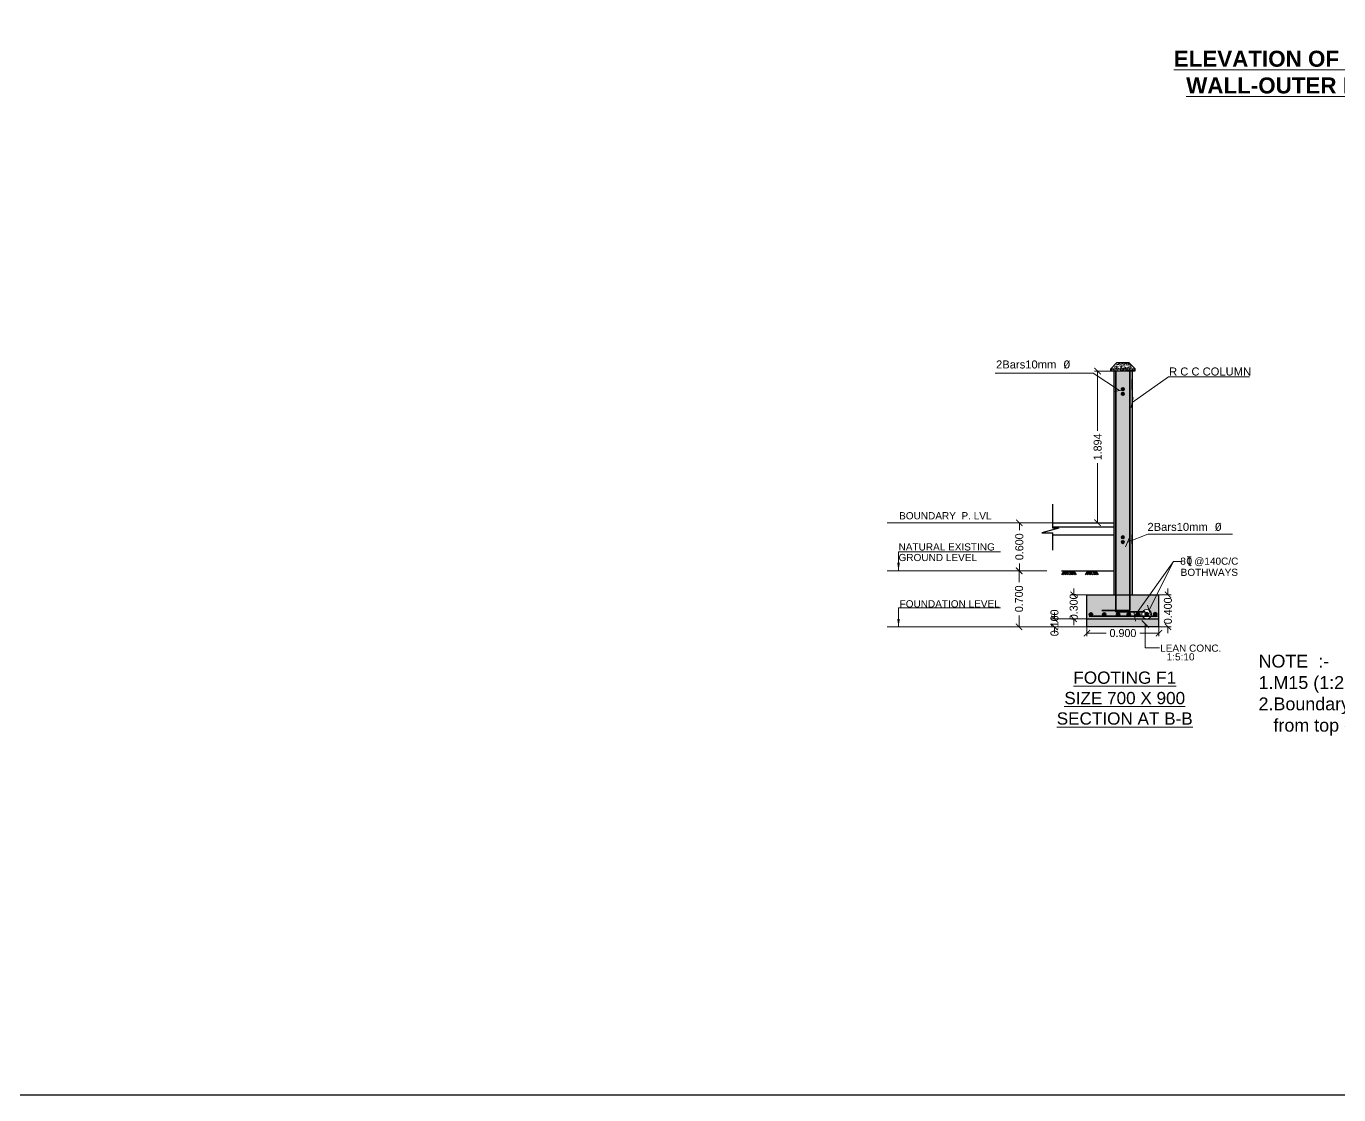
# Model space of a CAD drawing. Header units: millimetres. Extents: x 3614 to 12428, y -844 to 6844.
# Drawn here: x 5688.39 to 5704.79, y -803.27 to -789.93 of the extents above; entities that cross this region are included whole.
import ezdxf
from ezdxf.enums import TextEntityAlignment as Align

# ---------------------------------------------------------------- set-up
doc = ezdxf.new("R2010")
doc.units = ezdxf.units.MM
doc.header["$LTSCALE"] = 40
doc.header["$MEASUREMENT"] = 0
doc.header["$PDMODE"] = 32
doc.header["$PDSIZE"] = 0.02
doc.linetypes.add('DASHED', pattern=[0.75, 0.5, -0.25])
doc.layers.get('0').update_dxf_attribs({"linetype": 'CONTINUOUS', "lineweight": 20})
doc.layers.get('Defpoints').update_dxf_attribs({"linetype": 'CONTINUOUS', "lineweight": 20})
for name, color, linetype, lineweight in [('BAR1', 42, 'CONTINUOUS', 30), ('Col-Hatch', 254, 'CONTINUOUS', 13), ('Dim', 220, 'CONTINUOUS', 15), ('TEXT', 7, 'CONTINUOUS', 20), ('Wall', 7, 'CONTINUOUS', 30)]:
    doc.layers.add(name, color=color, linetype=linetype, lineweight=lineweight)
doc.styles.add('ARIAL', font='arial.ttf')
doc.styles.add('DIM', font='arial.ttf')
doc.styles.add('dim-stylus bt', font='arial.ttf')
doc.styles.get("Standard").update_dxf_attribs({"font": 'txt.shx', "height": 0.03937})
doc.styles.add('Tabrej', font='GOTHIC.TTF')
doc.dimstyles.new('AA1', dxfattribs={"dimtxt": 80, "dimasz": 80, "dimexe": 0.18, "dimexo": 40, "dimgap": 20, "dimtad": 1, "dimdec": 0, "dimzin": 0, "dimdsep": 46, "dimtxsty": 'Standard', "dimblk": 'OBLIQUE', "dimcen": 0.09, "dimclrd": 256, "dimclre": 256, "dimadec": 0, "dimazin": 0, "dimtfac": 1, "dimtdec": 0, "dimtofl": 0, "dimtmove": 2, "dimatfit": 3, "dimldrblk": 'OBLIQUE', "dimfxl": 0, "dimtolj": 1, "dimtzin": 0, "dimlwd": -1, "dimlwe": -1, "dimarcsym": 0})
doc.dimstyles.new('DIMEN', dxfattribs={"dimtxt": 0.2, "dimasz": 0.25, "dimexe": 0.18, "dimexo": 0.0625, "dimgap": 0.09, "dimtad": 0, "dimdec": 3, "dimzin": 0, "dimdsep": 46, "dimtxsty": 'Tabrej', "dimcen": 0, "dimclrd": 256, "dimclre": 256, "dimclrt": 7, "dimadec": 0, "dimazin": 0, "dimtfac": 1, "dimtdec": 3, "dimtofl": 0, "dimtmove": 0, "dimatfit": 1, "dimfxl": 0, "dimtolj": 1, "dimtzin": 0, "dimlwd": -1, "dimlwe": -1, "dimarcsym": 0})

# ---------------------------------------------------------------- blocks, each defined once
blk = doc.blocks.new('_ArchTick')
at = {"color": 0, "const_width": 0.15}
blk.add_lwpolyline([(-0.5, -0.5), (0.5, 0.5)], dxfattribs=at)
blk = doc.blocks.new('*D564')
at = {"layer": 'Defpoints', "color": 0, "transparency": 16777216}
for p in [(5701.642, -797.426), (5702.542, -797.426), (5702.542, -797.504)]:
    blk.add_point(p, dxfattribs=at)
at = {"layer": 'Dim', "transparency": 16777216}
for p, q in [((5701.642, -797.43), (5701.642, -797.544)), ((5702.542, -797.43), (5702.542, -797.544)), ((5701.642, -797.504), (5701.883, -797.504)), ((5702.542, -797.504), (5702.301, -797.504))]:
    blk.add_line(p, q, dxfattribs=at)
at = {"layer": 'Dim', "transparency": 16777216, "xscale": 0.08000000000000002, "yscale": 0.08000000000000002, "zscale": 0.08000000000000002, "rotation": 180}
blk.add_blockref('_ArchTick', (5701.642, -797.504), dxfattribs=at)
at = {"layer": 'Dim', "transparency": 16777216, "xscale": 0.08000000000000002, "yscale": 0.08000000000000002, "zscale": 0.08000000000000002}
blk.add_blockref('_ArchTick', (5702.542, -797.504), dxfattribs=at)
at = {"layer": 'Dim', "color": 7, "transparency": 16777216, "insert": (5702.092, -797.504), "char_height": 0.1, "attachment_point": 5, "style": 'Tabrej'}
blk.add_mtext('\\A1;0.900', dxfattribs=at)
blk = doc.blocks.new('*D565')
at = {"layer": 'Defpoints', "color": 0, "transparency": 16777216}
for p in [(5701.237, -797.326), (5701.642, -797.326), (5701.642, -797.426)]:
    blk.add_point(p, dxfattribs=at)
at = {"layer": 'Dim', "transparency": 16777216}
for p, q in [((5701.237, -797.326), (5701.237, -797.246)), ((5701.638, -797.326), (5701.197, -797.326)), ((5701.638, -797.426), (5701.197, -797.426)), ((5701.237, -797.426), (5701.237, -797.506))]:
    blk.add_line(p, q, dxfattribs=at)
at = {"layer": 'Dim', "transparency": 16777216, "xscale": 0.08000000000000002, "yscale": 0.08000000000000002, "zscale": 0.08000000000000002}
for p, rotation in [((5701.237, -797.326), 270), ((5701.237, -797.426), 90)]:
    blk.add_blockref('_ArchTick', p, dxfattribs=dict(at, rotation=rotation))
at = {"layer": 'Dim', "color": 7, "transparency": 16777216, "insert": (5701.237, -797.376), "char_height": 0.1, "attachment_point": 5, "rotation": 90, "style": 'Tabrej'}
blk.add_mtext('\\A1;0.100', dxfattribs=at)
blk = doc.blocks.new('*D566')
at = {"layer": 'Defpoints', "color": 0, "transparency": 16777216}
for p in [(5701.477, -797.026), (5701.642, -797.026), (5701.642, -797.326)]:
    blk.add_point(p, dxfattribs=at)
at = {"layer": 'Dim', "transparency": 16777216}
for p, q in [((5701.477, -797.026), (5701.477, -796.946)), ((5701.638, -797.026), (5701.437, -797.026)), ((5701.638, -797.326), (5701.437, -797.326)), ((5701.477, -797.326), (5701.477, -797.406))]:
    blk.add_line(p, q, dxfattribs=at)
at = {"layer": 'Dim', "transparency": 16777216, "xscale": 0.08000000000000002, "yscale": 0.08000000000000002, "zscale": 0.08000000000000002}
for p, rotation in [((5701.477, -797.026), 270), ((5701.477, -797.326), 90)]:
    blk.add_blockref('_ArchTick', p, dxfattribs=dict(at, rotation=rotation))
at = {"layer": 'Dim', "color": 7, "transparency": 16777216, "insert": (5701.477, -797.176), "char_height": 0.1, "attachment_point": 5, "rotation": 90, "style": 'Tabrej'}
blk.add_mtext('\\A1;0.300', dxfattribs=at)
blk = doc.blocks.new('*D567')
at = {"layer": 'Defpoints', "color": 0, "transparency": 16777216}
for p in [(5700.794, -796.726), (5700.794, -796.726), (5700.794, -797.426)]:
    blk.add_point(p, dxfattribs=at)
at = {"layer": 'Dim', "transparency": 16777216}
for p, q in [((5700.79, -796.726), (5700.754, -796.726)), ((5700.794, -796.726), (5700.794, -796.867)), ((5700.794, -797.426), (5700.794, -797.285)), ((5700.79, -797.426), (5700.754, -797.426))]:
    blk.add_line(p, q, dxfattribs=at)
at = {"layer": 'Dim', "transparency": 16777216, "xscale": 0.08000000000000002, "yscale": 0.08000000000000002, "zscale": 0.08000000000000002}
for p, rotation in [((5700.794, -796.726), 90), ((5700.794, -797.426), 270)]:
    blk.add_blockref('_ArchTick', p, dxfattribs=dict(at, rotation=rotation))
at = {"layer": 'Dim', "color": 7, "transparency": 16777216, "insert": (5700.794, -797.076), "char_height": 0.1, "attachment_point": 5, "rotation": 90, "style": 'Tabrej'}
blk.add_mtext('\\A1;0.700', dxfattribs=at)
blk = doc.blocks.new('*D568')
at = {"layer": 'Defpoints', "color": 0, "transparency": 16777216}
for p in [(5700.794, -796.126), (5700.798, -796.126), (5700.794, -796.726)]:
    blk.add_point(p, dxfattribs=at)
at = {"layer": 'Dim', "transparency": 16777216}
for p, q in [((5700.798, -796.126), (5700.838, -796.126)), ((5700.798, -796.126), (5700.798, -796.217)), ((5700.798, -796.726), (5700.798, -796.635)), ((5700.798, -796.726), (5700.838, -796.726))]:
    blk.add_line(p, q, dxfattribs=at)
at = {"layer": 'Dim', "transparency": 16777216, "xscale": 0.08000000000000002, "yscale": 0.08000000000000002, "zscale": 0.08000000000000002}
for p, rotation in [((5700.798, -796.126), 90), ((5700.798, -796.726), 270)]:
    blk.add_blockref('_ArchTick', p, dxfattribs=dict(at, rotation=rotation))
at = {"layer": 'Dim', "color": 7, "transparency": 16777216, "insert": (5700.798, -796.426), "char_height": 0.1, "attachment_point": 5, "rotation": 90, "style": 'Tabrej'}
blk.add_mtext('\\A1;0.600', dxfattribs=at)
blk = doc.blocks.new('*D569')
at = {"layer": 'Defpoints', "color": 0, "transparency": 16777216}
for p in [(5701.977, -794.232), (5701.776, -796.126), (5701.977, -796.126)]:
    blk.add_point(p, dxfattribs=at)
at = {"layer": 'Dim', "transparency": 16777216}
for p, q in [((5701.973, -794.232), (5701.736, -794.232)), ((5701.776, -794.232), (5701.776, -794.977)), ((5701.776, -796.126), (5701.776, -795.381)), ((5701.973, -796.126), (5701.736, -796.126))]:
    blk.add_line(p, q, dxfattribs=at)
at = {"layer": 'Dim', "transparency": 16777216, "xscale": 0.08000000000000002, "yscale": 0.08000000000000002, "zscale": 0.08000000000000002}
for p, rotation in [((5701.776, -794.232), 90), ((5701.776, -796.126), 270)]:
    blk.add_blockref('_ArchTick', p, dxfattribs=dict(at, rotation=rotation))
at = {"layer": 'Dim', "color": 7, "transparency": 16777216, "insert": (5701.776, -795.179), "char_height": 0.1, "attachment_point": 5, "rotation": 90, "style": 'Tabrej'}
blk.add_mtext('\\A1;1.894', dxfattribs=at)
blk = doc.blocks.new('*D583')
at = {"layer": 'Defpoints', "color": 0, "transparency": 16777216}
for p in [(5702.542, -797.026), (5702.654, -797.026), (5702.542, -797.426)]:
    blk.add_point(p, dxfattribs=at)
at = {"layer": 'Dim', "transparency": 16777216}
for p, q in [((5702.654, -797.026), (5702.654, -796.946)), ((5702.546, -797.026), (5702.694, -797.026)), ((5702.546, -797.426), (5702.694, -797.426)), ((5702.654, -797.426), (5702.654, -797.506))]:
    blk.add_line(p, q, dxfattribs=at)
at = {"layer": 'Dim', "transparency": 16777216, "xscale": 0.08000000000000002, "yscale": 0.08000000000000002, "zscale": 0.08000000000000002}
for p, rotation in [((5702.654, -797.026), 270), ((5702.654, -797.426), 90)]:
    blk.add_blockref('_ArchTick', p, dxfattribs=dict(at, rotation=rotation))
at = {"layer": 'Dim', "color": 7, "transparency": 16777216, "insert": (5702.654, -797.226), "char_height": 0.1, "attachment_point": 5, "rotation": 90, "style": 'Tabrej'}
blk.add_mtext('\\A1;0.400', dxfattribs=at)

msp = doc.modelspace()

# ---------------------------------------------------------------- hatches: boundary and pattern name
at = {"layer": 'BAR1', "lineweight": 35, "ltscale": 0.04}
h = msp.add_hatch(color=256, dxfattribs=at)
edge = h.paths.add_edge_path()
edge.add_arc((5702.0911, -794.4578), 0.0163, 0, 360)
h = msp.add_hatch(color=256, dxfattribs=at)
edge = h.paths.add_edge_path()
edge.add_arc((5702.0911, -794.5169), 0.0163, 0, 360)
h = msp.add_hatch(color=256, dxfattribs=at)
edge = h.paths.add_edge_path()
edge.add_arc((5702.0911, -796.3078), 0.0163, 0, 360)
h = msp.add_hatch(color=256, dxfattribs=at)
edge = h.paths.add_edge_path()
edge.add_arc((5702.0911, -796.3669), 0.0163, 0, 360)
h = msp.add_hatch(color=256, dxfattribs=at)
edge = h.paths.add_edge_path()
edge.add_arc((5701.6923, -797.2725), 0.0203, 0, 360)
h = msp.add_hatch(color=256, dxfattribs=at)
edge = h.paths.add_edge_path()
edge.add_arc((5701.8583, -797.2716), 0.0203, 0, 360)
h = msp.add_hatch(color=256, dxfattribs=at)
edge = h.paths.add_edge_path()
edge.add_arc((5702.0316, -797.2716), 0.0203, 0, 360)
h = msp.add_hatch(color=256, dxfattribs=at)
edge = h.paths.add_edge_path()
edge.add_arc((5702.1649, -797.2697), 0.0203, 0, 360)
h = msp.add_hatch(color=256, dxfattribs=at)
edge = h.paths.add_edge_path()
edge.add_arc((5702.2832, -797.2704), 0.0203, 0, 360)
h = msp.add_hatch(color=256, dxfattribs=at)
edge = h.paths.add_edge_path()
edge.add_arc((5702.3895, -797.2682), 0.0203, 0, 360)
h = msp.add_hatch(color=256, dxfattribs=at)
edge = h.paths.add_edge_path()
edge.add_arc((5702.4955, -797.2682), 0.0203, 0, 360)
at = {"layer": 'Col-Hatch'}
h = msp.add_hatch(dxfattribs=at)
h.set_pattern_fill('AR-CONC', color=256, scale=0.0003, style=0)
h.set_pattern_definition([(50, (3114.256036, -1543.815176), (0.0546554007, -0.00478172566), [0.005715, -0.062865]), (355, (3114.256036, -1543.815176), (-0.0105728478, 0.0573169929), [0.004572, -0.050292]), (100.451, (3114.26059, -1543.815575), (0.0440827505, 0.0525350063), [0.004857, -0.053427]), (46.1842, (3114.256036, -1543.799936), (0.0813237123, -0.0126126984), [0.0085725, -0.0942975]), (96.6356, (3114.26281, -1543.80099), (0.0712212703, 0.0742276668), [0.0072855, -0.0801405]), (351.184, (3114.256036, -1543.79994), (0.0712213817, 0.0742275354), [0.006858, -0.075438]), (21, (3114.263656, -1543.803746), (0.04548446395, -0.03067965555), [0.005715, -0.062865]), (326, (3114.263656, -1543.803746), (0.0185406085, 0.0552563898), [0.004572, -0.050292]), (71.4514, (3114.267446, -1543.806303), (0.0640249472, 0.0245768573), [0.004857, -0.053427]), (37.5, (3114.256036, -1543.815176), (0.00092658098, 0.02536651166), [0, -0.0496824, 0, -0.051054, 0, -0.0504825]), (7.5, (3114.256036, -1543.815176), (0.02004589875, 0.03005417245), [0, -0.0291084, 0, -0.0485394, 0, -0.0192405]), (327.5, (3114.239043, -1543.815176), (0.04067717855, -0.0017186232), [0, -0.01905, 0, -0.059436, 0, -0.078867]), (317.5, (3114.231423, -1543.815176), (0.0444387544, 0.0076279473), [0, -0.024765, 0, -0.0394716, 0, -0.056007])])
h.paths.add_polyline_path([(5701.9397, -794.2034), (5701.9397, -794.2309), (5702.2447, -794.2309), (5702.2447, -794.2034)])
h.paths.add_polyline_path([(5701.976, -794.1672), (5701.976, -794.2034), (5702.2447, -794.2034), (5702.1672, -794.1259), (5702.0172, -794.1259)])
h = msp.add_hatch(dxfattribs=at)
h.set_pattern_fill('AR-CONC', color=256, scale=0.0003, style=0)
h.set_pattern_definition([(50, (1938.500145, -1673.938524), (0.0546554007, -0.00478172566), [0.005715, -0.062865]), (355, (1938.500145, -1673.938524), (-0.0105728478, 0.0573169929), [0.004572, -0.050292]), (100.451, (1938.5047, -1673.93892), (0.0440827505, 0.05253500635), [0.004857, -0.053427]), (46.1842, (1938.500145, -1673.923284), (0.0813237123, -0.0126126984), [0.0085725, -0.0942975]), (96.6356, (1938.50692, -1673.924335), (0.0712212703, 0.0742276668), [0.0072855, -0.0801405]), (351.184, (1938.500145, -1673.92328), (0.0712213817, 0.0742275354), [0.006858, -0.075438]), (21, (1938.507765, -1673.927094), (0.04548446395, -0.03067965555), [0.005715, -0.062865]), (326, (1938.507765, -1673.927094), (0.0185406085, 0.0552563898), [0.004572, -0.050292]), (71.4514, (1938.511556, -1673.92965), (0.0640249472, 0.0245768573), [0.004857, -0.053427]), (37.5, (1938.500145, -1673.938524), (0.00092658098, 0.02536651166), [0, -0.0496824, 0, -0.051054, 0, -0.0504825]), (7.5, (1938.500145, -1673.938524), (0.02004589875, 0.03005417245), [0, -0.0291084, 0, -0.0485394, 0, -0.0192405]), (327.5, (1938.483153, -1673.938524), (0.04067717855, -0.0017186232), [0, -0.01905, 0, -0.059436, 0, -0.078867]), (317.5, (1938.475533, -1673.938524), (0.0444387544, 0.0076279473), [0, -0.024765, 0, -0.0394716, 0, -0.056007])])
h.paths.add_polyline_path([(5702.2072, -794.5409), (5701.9772, -794.5409), (5701.9772, -797.0259), (5702.2072, -797.0259)])
h.paths.add_polyline_path([(5702.5422, -797.0259), (5701.6422, -797.0259), (5701.6422, -797.3259), (5702.3723, -797.3259, -0.3317785), (5702.3293, -797.2682, -1), (5702.4496, -797.2682, -0.3317785), (5702.4066, -797.3259), (5702.5422, -797.3259)])
h.paths.add_polyline_path([(5702.5422, -797.3259), (5702.4066, -797.3259, -0.1457155), (5702.3723, -797.3259), (5701.6422, -797.3259), (5701.6422, -797.4259), (5702.5422, -797.4259)])
h.paths.add_polyline_path([(5702.2072, -794.4259), (5701.9772, -794.4259), (5701.9772, -794.5409), (5702.2072, -794.5409)])
h.paths.add_polyline_path([(5702.2072, -794.3359), (5702.2072, -794.2309), (5702.1322, -794.2309), (5701.9772, -794.2309), (5701.9772, -794.4259), (5702.2072, -794.4259)])

# ---------------------------------------------------------------- linework, layer by layer
at = {"layer": 'BAR1', "lineweight": 35, "ltscale": 0.04}
for p, q in [((5702.0031, -797.2377), (5702.0031, -794.2309)), ((5702.1786, -797.2206), (5702.1786, -794.2309)), ((5701.6714, -797.2927), (5702.5236, -797.2927)), ((5702.1786, -797.2206), (5701.8272, -797.2206)), ((5702.3701, -797.2367), (5702.0031, -797.2367))]:
    msp.add_line(p, q, dxfattribs=at)
for centre, radius in [((5702.0911, -794.4578), 0.0163), ((5702.0911, -794.5169), 0.0163), ((5702.0911, -796.3078), 0.0163), ((5702.0911, -796.3669), 0.0163), ((5701.6923, -797.2725), 0.0203), ((5701.8583, -797.2716), 0.0203), ((5702.0316, -797.2716), 0.0203), ((5702.1649, -797.2697), 0.0203), ((5702.2832, -797.2704), 0.0203), ((5702.3895, -797.2682), 0.0203), ((5702.4955, -797.2682), 0.0203)]:
    msp.add_circle(centre, radius, dxfattribs=at)
at = {"layer": 'TEXT', "linetype": 'DASHED', "ltscale": 10}
for p, q in [((5699.1475, -796.1259), (5701.2161, -796.1259)), ((5699.1475, -797.4259), (5701.6422, -797.4259))]:
    msp.add_line(p, q, dxfattribs=at)
at = {"layer": 'TEXT'}
msp.add_line((5701.2161, -796.4667), (5701.2161, -796.4667), dxfattribs=at)
at = {"layer": 'TEXT', "ltscale": 0.04}
for p, q in [((5702.9451, -796.5501), (5702.8957, -796.5501)), ((5702.9204, -796.5501), (5702.9204, -796.664)), ((5702.9204, -796.6422), (5702.9452, -796.664))]:
    msp.add_line(p, q, dxfattribs=at)
at = {"layer": 'TEXT', "linetype": 'DASHED', "ltscale": 0.1}
msp.add_line((5699.1475, -796.7259), (5701.1416, -796.7259), dxfattribs=at)
at = {"layer": 'TEXT'}
msp.add_circle((5702.3895, -797.2682), 0.0602, dxfattribs=at)
at = {"layer": 'TEXT', "ltscale": 0.04}
msp.add_ellipse((5702.9204, -796.6046), major_axis=(0, 0.0376), ratio=0.6666667, dxfattribs=at)
at = {"layer": 'Wall'}
for p, q in [((5701.9397, -794.2034), (5702.0172, -794.1259)), ((5702.0172, -794.1259), (5702.1672, -794.1259)), ((5702.2447, -794.2034), (5702.1672, -794.1259)), ((5701.9397, -794.2034), (5702.2447, -794.2034)), ((5701.9397, -794.2309), (5701.9397, -794.2034)), ((5701.9397, -794.2309), (5702.2447, -794.2309)), ((5701.9772, -794.2309), (5701.9772, -797.0259)), ((5702.2072, -794.2309), (5702.1322, -794.2309)), ((5702.2072, -794.2309), (5702.2072, -797.0259)), ((5702.2072, -794.4609), (5702.2072, -794.3359)), ((5702.2447, -794.2309), (5702.2447, -794.2034)), ((5701.2161, -796.1943), (5701.2161, -795.8947)), ((5701.2161, -796.1259), (5701.9772, -796.1259)), ((5701.2927, -796.1943), (5701.0805, -796.2532)), ((5701.0805, -796.2532), (5701.2161, -796.2532)), ((5701.2161, -796.1759), (5701.9772, -796.1759)), ((5701.2927, -796.1943), (5701.2161, -796.1943)), ((5701.2161, -796.4667), (5701.2161, -796.2532)), ((5701.2161, -796.2759), (5701.9772, -796.2759)), ((5702.2072, -796.3909), (5702.2072, -796.2759)), ((5701.3255, -796.7259), (5701.9716, -796.7259)), ((5701.3552, -796.7259), (5701.3255, -796.7767)), ((5701.3758, -796.7259), (5701.3461, -796.7767)), ((5701.3964, -796.7259), (5701.3667, -796.7767)), ((5701.417, -796.7259), (5701.3873, -796.7767)), ((5701.417, -796.7612), (5701.4079, -796.7767)), ((5701.417, -796.7259), (5701.4466, -796.7767)), ((5701.417, -796.7612), (5701.426, -796.7767)), ((5701.4376, -796.7259), (5701.4672, -796.7767)), ((5701.4376, -796.7612), (5701.4466, -796.7767)), ((5701.4581, -796.7259), (5701.4878, -796.7767)), ((5701.4787, -796.7259), (5701.5084, -796.7767)), ((5701.6483, -796.7259), (5701.6186, -796.7767)), ((5701.6689, -796.7259), (5701.6392, -796.7767)), ((5701.6895, -796.7259), (5701.6598, -796.7767)), ((5701.7101, -796.7259), (5701.6804, -796.7767)), ((5701.7101, -796.7612), (5701.701, -796.7767)), ((5701.7101, -796.7259), (5701.7397, -796.7767)), ((5701.7101, -796.7612), (5701.7192, -796.7767)), ((5701.7307, -796.7259), (5701.7603, -796.7767)), ((5701.7307, -796.7612), (5701.7397, -796.7767)), ((5701.7513, -796.7259), (5701.7809, -796.7767)), ((5701.6422, -797.4259), (5701.6422, -797.0259)), ((5701.6422, -797.0259), (5702.5422, -797.0259)), ((5702.5422, -797.4259), (5702.5422, -797.0259)), ((5701.6422, -797.3259), (5702.5422, -797.3259)), ((5702.5422, -797.4259), (5701.6422, -797.4259))]:
    msp.add_line(p, q, dxfattribs=at)
at = {"layer": 'Wall', "ltscale": 0.05}
msp.add_lwpolyline([(5725.4444, -773.9179), (5686.762, -773.9179), (5686.762, -803.268), (5725.4444, -803.268)], close=True, dxfattribs=at)

# ---------------------------------------------------------------- texts
at = {"layer": 'TEXT', "style": 'ARIAL'}
for s, p in [('BOUNDARY  P. LVL', (5699.8733, -796.0384)), ('NATURAL EXISTING', (5699.8905, -796.4277)), ('GROUND LEVEL', (5699.779, -796.5598)), ('8   @140C/C', (5703.1711, -796.6123)), ('BOTHWAYS', (5703.1711, -796.7454)), ('FOUNDATION LEVEL', (5699.9277, -797.1384)), (' LEAN CONC.', (5702.9214, -797.6918)), (' 1:5:10', (5702.7951, -797.8001))]:
    msp.add_text(s, height=0.0896, dxfattribs=at).set_placement(p, align=Align.MIDDLE)
at = {"layer": 'TEXT', "width": 4.202516}
for s, insert, char_height, attachment_point in [('{\\fArial|b1|i0|c0|p34;\\LELEVATION OF BRICK WALL-OUTER FACE}', (5704.2401, -790.2323), 0.2, 2), ('\\P\\P{\\fArial|b0|i0|c0|p34; 2Bars10mm} {\\fLucida Console|b0|i0|c0|p49;Ø }', (5700.468, -793.7661), 0.1, 1), ('\\P\\P{\\fLucida Console|b0|i0|c0|p49; \\fArial|b0|i0|c0|p34;2Bars10mm} {\\fLucida Console|b0|i0|c0|p49;Ø }', (5702.3137, -795.7941), 0.1, 1)]:
    msp.add_mtext(s, dxfattribs=dict(at, insert=insert, char_height=char_height, attachment_point=attachment_point))
at = {"layer": 'TEXT'}
for s, insert, char_height, width, attachment_point, style in [('{\\H0.8x;R C C COLUMN}', (5702.6683, -794.2383), 0.125, 1.387634, 4, 'dim-stylus bt'), ("                NOTE  :-\\P                1.M15 (1:2:4) grade is used as concrete \\P                2.Boundary wall plinth beam is 1'-0' below        \\P                   from top of the building plinth beam.", (5702.7926, -797.7743), 0.16, 12.191001, 1, 'DIM'), ('{\\LFOOTING F1\\PSIZE 700 X 900\\PSECTION AT B-B}', (5702.114, -798.3164), 0.153069, 6.316894, 5, 'dim-stylus bt')]:
    msp.add_mtext(s, dxfattribs=dict(at, insert=insert, char_height=char_height, width=width, attachment_point=attachment_point, style=style))

# ---------------------------------------------------------------- dimensions: what is measured, and where the dimension line sits
at = {"layer": 'Dim'}
for base, p1, p2, picture, middle in [((5701.77563, -796.12592), (5701.97725, -794.23236), (5701.97725, -796.12592), '*D569', (5701.77563, -795.17914)), ((5700.7977, -796.1259), (5700.7938, -796.7259), (5700.7938, -796.1259), '*D568', (5700.7977, -796.4259)), ((5700.7938, -796.7259), (5700.7938, -797.4259), (5700.7938, -796.7259), '*D567', (5700.7938, -797.0759))]:
    dim = msp.add_linear_dim(base=base, p1=p1, p2=p2, angle=90, dimstyle='DIMEN', override={"dimscale": 0.4, "dimtxt": 0.25, "dimasz": 0.2, "dimexe": 0.1, "dimexo": 0.01, "dimgap": 0.1, "dimblk1": 'ArchTick', "dimblk2": 'ArchTick', "dimsah": 1}, dxfattribs=at)
    dim.commit()
    dim.dimension.update_dxf_attribs({"geometry": picture, "text_midpoint": middle})
for base, p1, p2, picture, middle in [((5701.4766, -797.0259), (5701.6422, -797.3259), (5701.6422, -797.0259), '*D566', (5701.4766, -797.1759)), ((5702.6543, -797.0259), (5702.5422, -797.4259), (5702.5422, -797.0259), '*D583', (5702.6543, -797.2259)), ((5701.2368, -797.3259), (5701.6422, -797.4259), (5701.6422, -797.3259), '*D565', (5701.2368, -797.3759))]:
    dim = msp.add_linear_dim(base=base, p1=p1, p2=p2, angle=90, dimstyle='DIMEN', override={"dimscale": 0.4, "dimtxt": 0.25, "dimasz": 0.2, "dimexe": 0.1, "dimexo": 0.01, "dimgap": 0.54, "dimblk1": 'ArchTick', "dimblk2": 'ArchTick', "dimsah": 1}, dxfattribs=at)
    dim.commit()
    dim.dimension.update_dxf_attribs({"geometry": picture, "text_midpoint": middle, "dimtype": 160})
dim = msp.add_linear_dim(base=(5702.5422, -797.5044), p1=(5701.6422, -797.4259), p2=(5702.5422, -797.4259), dimstyle='DIMEN', override={"dimscale": 0.4, "dimtxt": 0.25, "dimasz": 0.2, "dimexe": 0.1, "dimexo": 0.01, "dimgap": 0.1, "dimblk1": 'ArchTick', "dimblk2": 'ArchTick', "dimsah": 1}, dxfattribs=at)
dim.commit()
dim.dimension.update_dxf_attribs({"geometry": '*D564', "text_midpoint": (5702.0922, -797.5044)})

# ---------------------------------------------------------------- leaders
at = {"layer": 'Dim', "ltscale": 0.04}
for points in [[(5702.0509, -794.4762), (5701.7206, -794.2573), (5700.4951, -794.2573)], [(5702.2072, -794.6237), (5702.6607, -794.3053), (5703.6719, -794.3053)], [(5702.1493, -796.3701), (5702.4018, -796.2704), (5703.4606, -796.2704)], [(5702.2364, -797.2927), (5702.7238, -796.6115), (5702.8067, -796.6115)], [(5702.4179, -797.2152), (5702.7238, -796.6115), (5702.8215, -796.6115)], [(5702.3714, -797.3909), (5702.3714, -797.6884), (5702.5493, -797.6884)]]:
    msp.add_leader(points, dimstyle='AA1', override={"dimasz": 0.09, "dimgap": 2, "dimtad": 0}, dxfattribs=at)
at = {"layer": 'Dim'}
for points in [[(5699.2887, -796.7259), (5699.2888, -796.4902), (5700.5616, -796.4905)], [(5699.2887, -797.4259), (5699.2888, -797.1902), (5700.5616, -797.1905)]]:
    msp.add_leader(points, dimstyle='DIMEN', override={"dimscale": 0.5, "dimtxt": 0.25, "dimasz": 0.2, "dimexe": 0.1, "dimexo": 0.01, "dimgap": 0.1}, dxfattribs=at)

doc.saveas('drawing.dxf')
